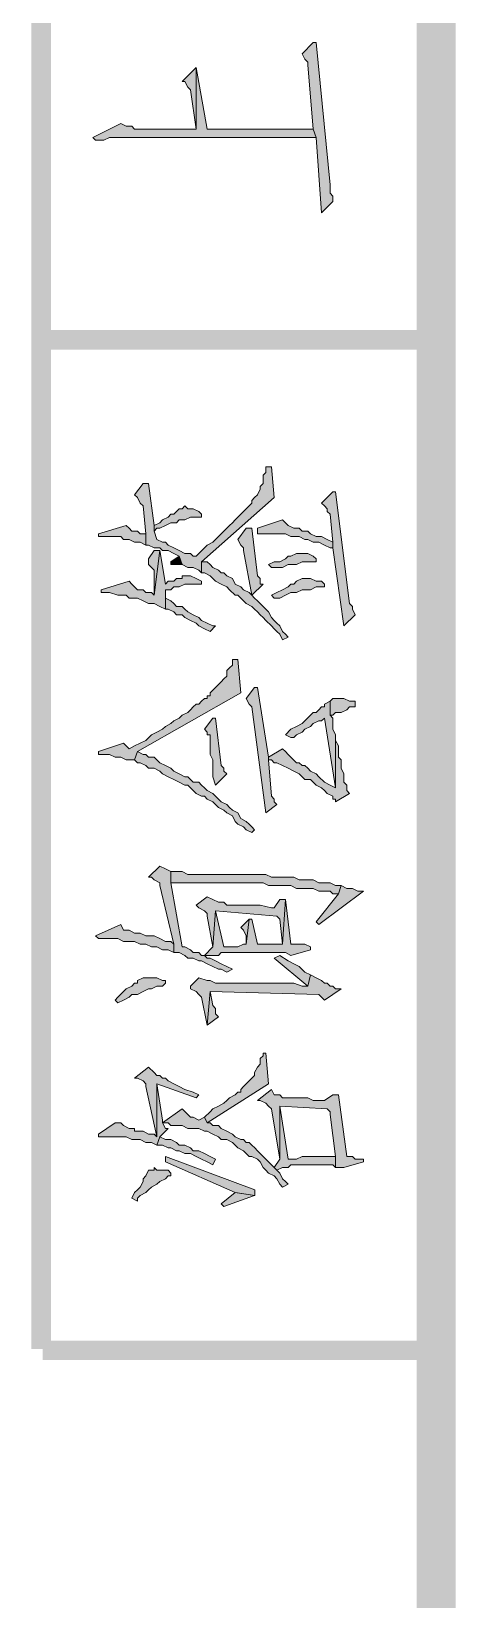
# Model space of a CAD drawing. Header units: millimetres. Extents: x 24 to 410, y 10 to 282.
# Drawn here: x 23.96 to 30.4, y 52.04 to 75.82 of the extents above; entities that cross this region are included whole.
import ezdxf

# ---------------------------------------------------------------- set-up
doc = ezdxf.new("R2010")
doc.units = ezdxf.units.MM

msp = doc.modelspace()

# ---------------------------------------------------------------- hatches: boundary and pattern name
h = msp.add_hatch(color=7)
h.dxf.hatch_style = 2
h.paths.add_polyline_path([(30.395333, 281.643667), (29.802667, 282.236333), (30.395333, 10.244667)])
h = msp.add_hatch(color=7)
h.dxf.hatch_style = 2
h.paths.add_polyline_path([(29.802667, 282.236333), (30.395333, 10.244667), (29.802667, 9.652)])
h = msp.add_hatch(color=7)
h.dxf.hatch_style = 2
h.paths.add_polyline_path([(24.257, 281.94), (23.960667, 281.94), (24.257, 55.837667)])
h = msp.add_hatch(color=7)
h.dxf.hatch_style = 2
h.paths.add_polyline_path([(23.960667, 281.94), (24.257, 55.837667), (23.960667, 55.837667)])
h = msp.add_hatch(color=7)
h.dxf.hatch_style = 2
h.paths.add_polyline_path([(28.067035, 75.480333), (28.109369, 75.395667), (28.151702, 75.353333), (28.151702, 75.311), (28.236369, 74.337333), (28.278702, 74.210333), (28.363369, 73.067333), (28.532702, 73.236667), (28.532702, 73.321333), (28.490369, 73.363667), (28.490369, 73.490667), (28.278702, 75.649667), (28.236369, 75.649667)])
h = msp.add_hatch(color=7)
h.dxf.hatch_style = 2
h.paths.add_polyline_path([(24.892035, 74.210333), (24.934369, 74.168), (25.061369, 74.168), (25.146035, 74.210333), (28.278702, 74.210333), (28.236369, 74.337333), (26.627702, 74.337333), (26.458369, 75.268667), (26.458369, 74.337333), (26.373702, 74.337333), (25.527035, 74.337333), (25.484702, 74.379667), (25.400035, 74.379667), (25.315369, 74.422)])
h = msp.add_hatch(color=7)
h.dxf.hatch_style = 2
h.paths.add_polyline_path([(26.246667, 75.057), (26.289, 75.057), (26.331333, 74.972333), (26.373667, 74.93), (26.458333, 74.337333), (26.458333, 75.268667), (26.416, 75.226333)])
h = msp.add_hatch(color=7)
h.dxf.hatch_style = 2
h.paths.add_polyline_path([(24.13, 71.289333), (24.13, 70.993), (30.099, 71.289333)])
h = msp.add_hatch(color=7)
h.dxf.hatch_style = 2
h.paths.add_polyline_path([(24.13, 70.993), (30.099, 71.289333), (30.099, 70.993)])
h = msp.add_hatch(color=7)
h.dxf.hatch_style = 2
h.paths.add_polyline_path([(25.527, 68.791667), (25.569333, 68.749333), (25.611667, 68.664667), (25.654, 68.622333), (25.696333, 68.199), (25.696333, 68.029667), (25.738667, 68.029667), (25.823333, 67.987333), (25.908, 67.987333), (25.950333, 67.945), (26.035, 67.945), (26.119667, 67.902667), (26.204333, 67.860333), (26.246667, 67.733333), (26.331333, 67.691), (26.416, 67.691), (26.500667, 67.648667), (26.543, 67.606333), (26.543, 67.775667), (27.643667, 68.749333), (27.601333, 69.215), (27.516667, 69.215), (27.516667, 69.130333), (27.474333, 69.088), (27.474333, 68.961), (27.432, 68.918667), (27.432, 68.876333), (27.389667, 68.791667), (27.347333, 68.749333), (27.305, 68.707), (27.305, 68.664667), (27.262667, 68.622333), (27.220333, 68.58), (27.178, 68.537667), (27.135667, 68.495333), (27.093333, 68.453), (27.051, 68.410667), (27.008667, 68.368333), (26.966333, 68.326), (26.924, 68.283667), (26.881667, 68.241333), (26.839333, 68.199), (26.754667, 68.114333), (26.712333, 68.072), (26.627667, 68.029667), (26.585333, 67.987333), (26.500667, 67.902667), (26.458333, 67.860333), (26.416, 67.860333), (26.373667, 67.902667), (26.289, 67.902667), (26.204333, 67.945), (26.119667, 67.987333), (26.035, 68.029667), (25.992667, 68.072), (25.950333, 68.072), (25.865667, 68.114333), (25.823333, 68.241333), (25.823333, 68.326), (25.738667, 68.961), (25.654, 68.961)])
h = msp.add_hatch(color=7)
h.dxf.hatch_style = 2
h.paths.add_polyline_path([(28.363333, 68.664667), (28.405667, 68.622333), (28.448, 68.58), (28.448, 68.537667), (28.490333, 68.495333), (28.532667, 68.072), (28.532667, 67.987333), (28.702, 66.802), (28.871333, 66.971333), (28.829, 67.056), (28.829, 67.098333), (28.786667, 67.140667), (28.575, 68.834), (28.532667, 68.834)])
h = msp.add_hatch(color=7)
h.dxf.hatch_style = 2
h.paths.add_polyline_path([(25.823333, 68.326), (25.823333, 68.241333), (25.865667, 68.283667), (25.908, 68.283667), (25.992667, 68.326), (26.077333, 68.368333), (26.162, 68.368333), (26.204333, 68.410667), (26.289, 68.410667), (26.373667, 68.453), (26.543, 68.453), (26.543, 68.495333), (26.500667, 68.537667), (26.416, 68.58), (26.331333, 68.58), (26.289, 68.622333), (26.246667, 68.58), (26.204333, 68.58), (26.119667, 68.495333), (26.077333, 68.495333), (26.035, 68.453), (25.950333, 68.410667), (25.908, 68.368333)])
h = msp.add_hatch(color=7)
h.dxf.hatch_style = 2
h.paths.add_polyline_path([(24.976667, 68.199), (24.976667, 68.156667), (25.019, 68.156667), (25.315333, 68.156667), (25.357667, 68.114333), (25.442333, 68.114333), (25.527, 68.072), (25.611667, 68.072), (25.696333, 68.029667), (25.696333, 68.199), (25.611667, 68.199), (25.569333, 68.241333), (25.484667, 68.241333), (25.442333, 68.283667), (25.4, 68.326)])
h = msp.add_hatch(color=7)
h.dxf.hatch_style = 2
h.paths.add_polyline_path([(27.093333, 68.114333), (27.135667, 68.029667), (27.178, 67.987333), (27.178, 67.945), (27.305, 67.267667), (27.474333, 67.437), (27.432, 67.437), (27.432, 67.521667), (27.389667, 67.564), (27.305, 68.283667), (27.220333, 68.283667)])
h = msp.add_hatch(color=7)
h.dxf.hatch_style = 2
h.paths.add_polyline_path([(27.389667, 68.199), (27.813, 68.199), (27.897667, 68.156667), (28.024667, 68.156667), (28.109333, 68.114333), (28.151667, 68.114333), (28.236333, 68.072), (28.321, 68.072), (28.405667, 68.029667), (28.490333, 67.987333), (28.532667, 67.987333), (28.532667, 68.072), (28.448, 68.114333), (28.363333, 68.156667), (28.278667, 68.156667), (28.194, 68.199), (28.151667, 68.241333), (28.067, 68.241333), (28.024667, 68.283667), (27.94, 68.283667), (27.855333, 68.326), (27.813, 68.368333), (27.770667, 68.410667), (27.389667, 68.283667)])
h = msp.add_hatch(color=7)
h.dxf.hatch_style = 2
h.paths.add_polyline_path([(25.019, 67.352333), (25.019, 67.31), (25.061333, 67.31), (25.146, 67.31), (25.273, 67.267667), (25.4, 67.267667), (25.442333, 67.225333), (25.569333, 67.225333), (25.654, 67.183), (25.738667, 67.140667), (25.823333, 67.140667), (25.908, 67.098333), (25.992667, 67.056), (25.992667, 67.352333), (26.077333, 67.352333), (26.119667, 67.394667), (26.204333, 67.394667), (26.289, 67.437), (26.543, 67.437), (26.543, 67.479333), (26.458333, 67.521667), (26.373667, 67.564), (26.246667, 67.564), (26.246667, 67.521667), (26.162, 67.521667), (26.119667, 67.479333), (26.035, 67.479333), (25.992667, 67.437), (25.908, 67.945), (25.823333, 67.267667), (25.781, 67.31), (25.696333, 67.31), (25.654, 67.352333), (25.569333, 67.352333), (25.527, 67.394667), (25.484667, 67.437), (25.442333, 67.479333)])
h = msp.add_hatch(color=7)
h.dxf.hatch_style = 2
h.paths.add_polyline_path([(25.738667, 67.818), (25.738667, 67.733333), (25.781, 67.691), (25.823333, 67.648667), (25.823333, 67.267667), (25.908, 67.945), (25.823333, 67.945)])
h = msp.add_hatch(color=7)
h.dxf.hatch_style = 2
h.paths.add_polyline_path([(26.077333, 67.775667), (26.077333, 67.733333), (26.119667, 67.733333), (26.246667, 67.733333), (26.204333, 67.860333)])
h = msp.add_hatch(color=7)
h.dxf.hatch_style = 2
h.paths.add_polyline_path([(27.559, 67.733333), (27.601333, 67.691), (27.770667, 67.691), (27.855333, 67.733333), (27.982333, 67.733333), (28.067, 67.775667), (28.278667, 67.775667), (28.278667, 67.818), (28.236333, 67.860333), (28.151667, 67.902667), (27.982333, 67.902667), (27.897667, 67.860333), (27.855333, 67.860333), (27.813, 67.818), (27.728333, 67.775667), (27.643667, 67.775667)])
h = msp.add_hatch(color=7)
h.dxf.hatch_style = 2
h.paths.add_polyline_path([(26.543, 67.606333), (26.585333, 67.606333), (26.67, 67.564), (26.712333, 67.521667), (26.754667, 67.479333), (26.839333, 67.437), (26.924, 67.394667), (26.966333, 67.352333), (27.051, 67.267667), (27.093333, 67.267667), (27.135667, 67.225333), (27.178, 67.183), (27.220333, 67.140667), (27.305, 67.098333), (27.347333, 67.056), (27.389667, 67.013667), (27.432, 66.971333), (27.474333, 66.929), (27.516667, 66.886667), (27.601333, 66.802), (27.643667, 66.759667), (27.686, 66.717333), (27.728333, 66.675), (27.770667, 66.590333), (27.855333, 66.632667), (27.813, 66.675), (27.770667, 66.717333), (27.728333, 66.802), (27.686, 66.844333), (27.643667, 66.886667), (27.601333, 66.929), (27.559, 67.013667), (27.516667, 67.056), (27.474333, 67.098333), (27.432, 67.140667), (27.389667, 67.183), (27.347333, 67.225333), (27.305, 67.267667), (27.262667, 67.31), (27.178, 67.352333), (27.135667, 67.394667), (27.051, 67.437), (27.008667, 67.521667), (26.924, 67.564), (26.881667, 67.606333), (26.839333, 67.606333), (26.797, 67.648667), (26.712333, 67.691), (26.67, 67.733333), (26.627667, 67.775667), (26.543, 67.775667)])
h = msp.add_hatch(color=7)
h.dxf.hatch_style = 2
h.paths.add_polyline_path([(25.992702, 67.056), (26.035035, 67.056), (26.119702, 67.013667), (26.162035, 66.971333), (26.246702, 66.971333), (26.289035, 66.929), (26.373702, 66.886667), (26.458369, 66.844333), (26.500702, 66.802), (26.585369, 66.759667), (26.670035, 66.717333), (26.754702, 66.802), (26.712369, 66.802), (26.627702, 66.844333), (26.543035, 66.886667), (26.500702, 66.929), (26.416035, 66.971333), (26.331369, 67.013667), (26.289035, 67.056), (26.246702, 67.098333), (26.162035, 67.098333), (26.119702, 67.140667), (26.077369, 67.183), (25.992702, 67.225333), (25.992702, 67.352333)])
h = msp.add_hatch(color=7)
h.dxf.hatch_style = 2
h.paths.add_polyline_path([(27.601333, 67.267667), (27.643667, 67.225333), (27.728333, 67.225333), (27.813, 67.267667), (27.897667, 67.31), (27.982333, 67.31), (28.067, 67.352333), (28.194, 67.352333), (28.278667, 67.394667), (28.405667, 67.394667), (28.405667, 67.437), (28.363333, 67.479333), (28.278667, 67.479333), (28.194, 67.521667), (28.067, 67.521667), (27.982333, 67.479333), (27.94, 67.437), (27.897667, 67.437), (27.855333, 67.394667), (27.770667, 67.352333), (27.686, 67.31)])
h = msp.add_hatch(color=7)
h.dxf.hatch_style = 2
h.paths.add_polyline_path([(24.976667, 64.897), (24.976667, 64.854667), (25.019, 64.854667), (25.146, 64.854667), (25.230667, 64.812333), (25.315333, 64.812333), (25.4, 64.77), (25.527, 64.77), (25.569333, 64.897), (27.135667, 65.786), (27.093333, 66.294), (27.008667, 66.294), (27.008667, 66.209333), (26.966333, 66.167), (26.924, 66.124667), (26.924, 66.04), (26.881667, 65.997667), (26.839333, 65.955333), (26.797, 65.913), (26.754667, 65.870667), (26.712333, 65.828333), (26.67, 65.786), (26.67, 65.743667), (26.627667, 65.743667), (26.627667, 65.701333), (26.585333, 65.701333), (26.543, 65.659), (26.500667, 65.616667), (26.458333, 65.616667), (26.416, 65.574333), (26.373667, 65.532), (26.331333, 65.489667), (26.246667, 65.447333), (26.204333, 65.405), (26.119667, 65.362667), (26.077333, 65.320333), (25.992667, 65.278), (25.950333, 65.235667), (25.865667, 65.193333), (25.781, 65.151), (25.696333, 65.066333), (25.611667, 65.024), (25.527, 64.981667), (25.442333, 64.939333), (25.4, 64.981667), (25.357667, 65.024)])
h = msp.add_hatch(color=7)
h.dxf.hatch_style = 2
h.paths.add_polyline_path([(27.220333, 65.701333), (27.262667, 65.616667), (27.305, 65.574333), (27.516667, 63.965667), (27.686, 64.092667), (27.643667, 64.135), (27.643667, 64.177333), (27.601333, 64.219667), (27.559, 64.77), (27.559, 64.812333), (27.389667, 65.870667), (27.347333, 65.870667)])
h = msp.add_hatch(color=7)
h.dxf.hatch_style = 2
h.paths.add_polyline_path([(27.813, 65.151), (27.897667, 65.108667), (27.94, 65.108667), (27.982333, 65.151), (28.067, 65.193333), (28.109333, 65.235667), (28.194, 65.278), (28.236333, 65.320333), (28.321, 65.362667), (28.363333, 65.362667), (28.405667, 65.405), (28.575, 64.346667), (28.575, 65.151), (28.532667, 65.235667), (28.532667, 65.405), (28.490333, 65.447333), (28.490333, 65.659), (28.405667, 65.616667), (28.405667, 65.574333), (28.363333, 65.574333), (28.321, 65.532), (28.278667, 65.489667), (28.236333, 65.489667), (28.194, 65.447333), (28.109333, 65.362667), (28.067, 65.320333), (27.982333, 65.278), (27.897667, 65.235667)])
h = msp.add_hatch(color=7)
h.dxf.hatch_style = 2
h.paths.add_polyline_path([(28.490333, 65.659), (28.490333, 65.447333), (28.532667, 65.447333), (28.575, 65.489667), (28.659667, 65.489667), (28.744333, 65.532), (28.786667, 65.574333), (28.871333, 65.574333), (28.871333, 65.659), (28.786667, 65.659), (28.702, 65.701333), (28.532667, 65.701333)])
h = msp.add_hatch(color=7)
h.dxf.hatch_style = 2
h.paths.add_polyline_path([(26.585333, 65.235667), (26.627667, 65.193333), (26.627667, 65.151), (26.67, 65.151), (26.67, 64.854667), (26.712333, 64.77), (26.712333, 64.516), (26.754667, 64.389), (26.924, 64.558333), (26.881667, 64.600667), (26.881667, 64.643), (26.839333, 64.685333), (26.754667, 65.405), (26.712333, 65.405)])
h = msp.add_hatch(color=7)
h.dxf.hatch_style = 2
h.paths.add_polyline_path([(27.559, 64.812333), (27.559, 64.77), (27.601333, 64.77), (27.643667, 64.727667), (27.686, 64.727667), (27.770667, 64.685333), (27.855333, 64.643), (27.94, 64.600667), (28.024667, 64.558333), (28.109333, 64.473667), (28.194, 64.473667), (28.278667, 64.389), (28.363333, 64.346667), (28.405667, 64.304333), (28.448, 64.262), (28.532667, 64.219667), (28.532667, 64.177333), (28.575, 64.177333), (28.575, 64.135), (28.786667, 64.262), (28.744333, 64.304333), (28.744333, 64.346667), (28.744333, 64.389), (28.702, 64.431333), (28.702, 64.558333), (28.659667, 64.643), (28.659667, 64.77), (28.617333, 64.812333), (28.617333, 64.981667), (28.575, 65.066333), (28.575, 65.151), (28.575, 64.346667), (28.490333, 64.389), (28.405667, 64.431333), (28.321, 64.516), (28.278667, 64.558333), (28.194, 64.600667), (28.151667, 64.643), (28.109333, 64.685333), (28.067, 64.685333), (28.024667, 64.727667), (27.982333, 64.727667), (27.897667, 64.812333), (27.855333, 64.854667), (27.813, 64.897), (27.770667, 64.939333)])
h = msp.add_hatch(color=7)
h.dxf.hatch_style = 2
h.paths.add_polyline_path([(25.527, 64.77), (25.569333, 64.727667), (25.611667, 64.727667), (25.696333, 64.685333), (25.738667, 64.643), (25.823333, 64.643), (25.908, 64.600667), (25.950333, 64.558333), (26.035, 64.516), (26.119667, 64.473667), (26.204333, 64.431333), (26.289, 64.389), (26.331333, 64.389), (26.373667, 64.346667), (26.416, 64.304333), (26.458333, 64.262), (26.543, 64.219667), (26.585333, 64.219667), (26.627667, 64.177333), (26.712333, 64.135), (26.754667, 64.092667), (26.797, 64.050333), (26.881667, 64.008), (26.924, 63.965667), (27.008667, 63.923333), (27.051, 63.838667), (27.093333, 63.796333), (27.178, 63.754), (27.220333, 63.711667), (27.305, 63.669333), (27.347333, 63.711667), (27.305, 63.754), (27.262667, 63.796333), (27.220333, 63.838667), (27.135667, 63.881), (27.093333, 63.965667), (27.008667, 64.008), (26.966333, 64.050333), (26.924, 64.092667), (26.839333, 64.135), (26.797, 64.177333), (26.754667, 64.219667), (26.712333, 64.262), (26.627667, 64.304333), (26.585333, 64.346667), (26.543, 64.389), (26.500667, 64.431333), (26.416, 64.431333), (26.373667, 64.473667), (26.331333, 64.516), (26.289, 64.516), (26.204333, 64.558333), (26.119667, 64.600667), (26.077333, 64.643), (25.992667, 64.685333), (25.908, 64.727667), (25.865667, 64.77), (25.823333, 64.812333), (25.738667, 64.812333), (25.696333, 64.854667), (25.654, 64.854667), (25.569333, 64.897)])
h = msp.add_hatch(color=7)
h.dxf.hatch_style = 2
h.paths.add_polyline_path([(25.738667, 62.992), (25.781, 62.992), (25.823333, 62.949667), (25.908, 62.907333), (25.908, 62.865), (26.119667, 61.976), (26.119667, 61.849), (26.204333, 61.849), (26.289, 61.806667), (26.331333, 61.764333), (26.416, 61.764333), (26.500667, 61.722), (26.543, 61.722), (26.627667, 61.679667), (26.712333, 61.637333), (26.797, 61.595), (26.839333, 61.595), (26.924, 61.552667), (27.008667, 61.595), (26.924, 61.637333), (26.839333, 61.679667), (26.754667, 61.722), (26.67, 61.764333), (26.627667, 61.764333), (26.585333, 61.806667), (26.543, 61.806667), (26.500667, 61.849), (26.416, 61.849), (26.373667, 61.891333), (26.289, 61.933667), (26.246667, 61.933667), (26.077333, 62.907333), (26.077333, 63.076667), (25.992667, 63.119), (25.908, 63.161333)])
h = msp.add_hatch(color=7)
h.dxf.hatch_style = 2
h.paths.add_polyline_path([(26.077333, 63.076667), (26.077333, 62.907333), (26.162, 62.907333), (27.474333, 62.907333), (27.559, 62.865), (27.897667, 62.865), (27.982333, 62.822667), (28.109333, 62.822667), (28.236333, 62.822667), (28.321, 62.780333), (28.490333, 62.780333), (28.532667, 62.738), (28.617333, 62.738), (28.659667, 62.865), (28.575, 62.865), (28.490333, 62.907333), (28.321, 62.907333), (28.236333, 62.949667), (28.024667, 62.949667), (27.94, 62.992), (27.601333, 62.992), (27.516667, 63.034333), (26.331333, 63.034333), (26.246667, 63.076667)])
h = msp.add_hatch(color=7)
h.dxf.hatch_style = 2
h.paths.add_polyline_path([(28.278667, 62.314667), (28.321, 62.272333), (28.998333, 62.780333), (28.913667, 62.780333), (28.829, 62.822667), (28.744333, 62.822667), (28.659667, 62.865), (28.617333, 62.738)])
h = msp.add_hatch(color=7)
h.dxf.hatch_style = 2
h.paths.add_polyline_path([(26.458333, 62.568667), (26.500667, 62.526333), (26.585333, 62.484), (26.627667, 62.441667), (26.627667, 62.399333), (26.712333, 61.933667), (26.754667, 62.484), (27.686, 62.399333), (27.728333, 62.357), (27.770667, 61.976), (27.813, 62.653333), (27.728333, 62.653333), (27.643667, 62.526333), (27.601333, 62.526333), (27.432, 62.568667), (26.924, 62.568667), (26.881667, 62.611), (26.797, 62.611), (26.712333, 62.653333), (26.627667, 62.695667)])
h = msp.add_hatch(color=7)
h.dxf.hatch_style = 2
h.paths.add_polyline_path([(26.585333, 61.806667), (26.797, 61.806667), (26.839333, 61.849), (27.813, 61.849), (27.897667, 61.806667), (28.194, 61.891333), (28.194, 61.933667), (28.109333, 61.976), (28.024667, 61.976), (27.94, 61.976), (27.897667, 61.976), (27.813, 62.653333), (27.770667, 61.976), (27.389667, 61.976), (27.305, 62.357), (27.262667, 62.357), (27.220333, 61.976), (27.178, 61.976), (27.093333, 61.933667), (26.881667, 61.933667), (26.754667, 62.484), (26.712333, 61.933667)])
h = msp.add_hatch(color=7)
h.dxf.hatch_style = 2
h.paths.add_polyline_path([(27.135667, 62.23), (27.178, 62.187667), (27.220333, 62.103), (27.220333, 61.976), (27.262667, 62.357)])
h = msp.add_hatch(color=7)
h.dxf.hatch_style = 2
h.paths.add_polyline_path([(24.934369, 62.103), (24.976702, 62.060667), (25.273035, 62.060667), (25.357702, 62.018333), (25.527035, 62.018333), (25.611702, 61.976), (25.696369, 61.976), (25.781035, 61.933667), (25.865702, 61.933667), (25.950369, 61.891333), (26.035035, 61.891333), (26.119702, 61.849), (26.119702, 61.976), (26.077369, 62.018333), (25.992702, 62.018333), (25.908035, 62.060667), (25.823369, 62.103), (25.696369, 62.103), (25.611702, 62.145333), (25.527035, 62.145333), (25.442369, 62.187667), (25.357702, 62.187667), (25.315369, 62.272333)])
h = msp.add_hatch(color=7)
h.dxf.hatch_style = 2
h.paths.add_polyline_path([(27.643667, 61.764333), (28.151667, 61.341), (28.194, 61.510333), (28.109333, 61.552667), (28.024667, 61.637333), (27.94, 61.679667), (27.855333, 61.722), (27.728333, 61.806667)])
h = msp.add_hatch(color=7)
h.dxf.hatch_style = 2
h.paths.add_polyline_path([(25.230667, 61.129333), (25.273, 61.087), (25.357667, 61.129333), (25.442333, 61.171667), (25.484667, 61.214), (25.569333, 61.214), (25.654, 61.256333), (25.738667, 61.298667), (25.781, 61.298667), (25.865667, 61.341), (25.950333, 61.341), (25.992667, 61.383333), (25.992667, 61.425667), (25.950333, 61.425667), (25.865667, 61.468), (25.654, 61.468), (25.569333, 61.425667), (25.569333, 61.383333), (25.527, 61.383333), (25.484667, 61.341), (25.4, 61.298667), (25.357667, 61.256333), (25.273, 61.171667)])
h = msp.add_hatch(color=7)
h.dxf.hatch_style = 2
h.paths.add_polyline_path([(26.373667, 61.341), (26.373667, 61.298667), (26.458333, 61.256333), (26.500667, 61.214), (26.543, 61.171667), (26.627667, 60.748333), (26.67, 61.256333), (28.321, 61.214), (28.405667, 61.129333), (28.659667, 61.298667), (28.575, 61.298667), (28.532667, 61.341), (28.490333, 61.341), (28.448, 61.383333), (28.405667, 61.383333), (28.363333, 61.425667), (28.278667, 61.468), (28.194, 61.510333), (28.151667, 61.341), (28.067, 61.341), (27.94, 61.383333), (27.559, 61.383333), (27.474333, 61.383333), (26.754667, 61.383333), (26.67, 61.425667), (26.627667, 61.425667), (26.500667, 61.468)])
h = msp.add_hatch(color=7)
h.dxf.hatch_style = 2
h.paths.add_polyline_path([(26.627667, 60.748333), (26.797, 60.875333), (26.754667, 60.917667), (26.754667, 61.002333), (26.712333, 61.044667), (26.67, 61.256333)])
h = msp.add_hatch(color=7)
h.dxf.hatch_style = 2
h.paths.add_polyline_path([(26.585333, 59.351333), (26.627667, 59.266667), (27.559, 59.859333), (27.516667, 60.325), (27.474333, 60.325), (27.474333, 60.282667), (27.432, 60.240333), (27.432, 60.155667), (27.389667, 60.113333), (27.347333, 60.028667), (27.347333, 59.986333), (27.305, 59.944), (27.262667, 59.901667), (27.220333, 59.859333), (27.178, 59.817), (27.135667, 59.774667), (27.135667, 59.732333), (27.093333, 59.732333), (27.051, 59.69), (26.966333, 59.647667), (26.924, 59.605333), (26.881667, 59.563), (26.797, 59.520667), (26.712333, 59.478333), (26.67, 59.436)])
h = msp.add_hatch(color=7)
h.dxf.hatch_style = 2
h.paths.add_polyline_path([(25.527, 59.944), (25.569333, 59.944), (25.654, 59.901667), (25.696333, 59.859333), (25.696333, 59.817), (25.865667, 59.055), (25.865667, 59.859333), (26.458333, 59.647667), (26.500667, 59.69), (26.416, 59.732333), (26.289, 59.774667), (26.204333, 59.817), (26.119667, 59.859333), (26.035, 59.901667), (25.992667, 59.944), (25.950333, 59.944), (25.908, 59.986333), (25.865667, 59.986333), (25.823333, 60.028667), (25.738667, 60.113333)])
h = msp.add_hatch(color=7)
h.dxf.hatch_style = 2
h.paths.add_polyline_path([(24.976667, 59.097333), (24.976667, 59.055), (25.019, 59.055), (25.4, 59.055), (25.484667, 59.012667), (25.611667, 59.012667), (25.696333, 58.970333), (25.781, 58.970333), (25.865667, 58.928), (25.908, 59.055), (26.035, 59.182), (25.992667, 59.182), (25.950333, 59.266667), (25.950333, 59.309), (25.865667, 59.859333), (25.865667, 59.055), (25.823333, 59.097333), (25.738667, 59.097333), (25.654, 59.139667), (25.569333, 59.139667), (25.527, 59.139667), (25.527, 59.182), (25.442333, 59.182), (25.357667, 59.224333), (25.315333, 59.266667), (25.230667, 59.266667)])
h = msp.add_hatch(color=7)
h.dxf.hatch_style = 2
h.paths.add_polyline_path([(27.389667, 59.605333), (27.432, 59.605333), (27.516667, 59.563), (27.559, 59.520667), (27.601333, 59.478333), (27.728333, 58.716333), (27.728333, 59.520667), (28.448, 59.478333), (28.490333, 59.436), (28.490333, 59.393667), (28.575, 58.758667), (28.575, 58.589333), (28.702, 58.589333), (28.998333, 58.674), (28.998333, 58.716333), (28.956, 58.716333), (28.871333, 58.716333), (28.829, 58.758667), (28.744333, 58.758667), (28.617333, 59.69), (28.532667, 59.69), (28.405667, 59.605333), (28.236333, 59.605333), (28.151667, 59.647667), (27.770667, 59.647667), (27.728333, 59.69), (27.643667, 59.69), (27.601333, 59.774667)])
h = msp.add_hatch(color=7)
h.dxf.hatch_style = 2
h.paths.add_polyline_path([(25.950369, 59.266667), (26.035035, 59.266667), (26.077369, 59.224333), (26.246702, 59.224333), (26.331369, 59.182), (26.500702, 59.182), (26.585369, 59.139667), (26.627702, 59.139667), (26.712369, 59.097333), (26.797035, 59.055), (26.839369, 59.012667), (26.924035, 59.012667), (27.008702, 58.970333), (27.051035, 58.928), (27.093369, 58.885667), (27.178035, 58.843333), (27.220369, 58.801), (27.262702, 58.758667), (27.305035, 58.758667), (27.389702, 58.716333), (27.432035, 58.674), (27.474369, 58.589333), (27.516702, 58.547), (27.559035, 58.504667), (27.643702, 58.462333), (27.686035, 58.42), (27.728369, 58.335333), (27.770702, 58.293), (27.855369, 58.335333), (27.813035, 58.377667), (27.770702, 58.42), (27.728369, 58.504667), (27.686035, 58.547), (27.643702, 58.589333), (27.559035, 58.674), (27.516702, 58.716333), (27.474369, 58.758667), (27.432035, 58.801), (27.389702, 58.843333), (27.347369, 58.885667), (27.305035, 58.928), (27.262702, 58.970333), (27.220369, 58.970333), (27.178035, 59.012667), (27.135702, 59.012667), (27.051035, 59.055), (27.008702, 59.097333), (26.924035, 59.139667), (26.839369, 59.182), (26.797035, 59.224333), (26.712369, 59.224333), (26.670035, 59.266667), (26.627702, 59.266667), (26.585369, 59.351333), (26.500702, 59.309), (26.416035, 59.351333), (26.373702, 59.351333), (26.331369, 59.393667), (26.246702, 59.478333)])
h = msp.add_hatch(color=7)
h.dxf.hatch_style = 2
h.paths.add_polyline_path([(27.643667, 58.589333), (27.686, 58.547), (27.770667, 58.589333), (27.855333, 58.589333), (27.897667, 58.631667), (28.532667, 58.631667), (28.575, 58.589333), (28.575, 58.758667), (28.532667, 58.758667), (28.067, 58.758667), (27.982333, 58.716333), (27.855333, 58.716333), (27.728333, 59.520667), (27.728333, 58.716333)])
h = msp.add_hatch(color=7)
h.dxf.hatch_style = 2
h.paths.add_polyline_path([(25.865631, 58.928), (25.950298, 58.928), (26.034965, 58.885667), (26.077298, 58.885667), (26.161965, 58.843333), (26.204298, 58.843333), (26.288965, 58.801), (26.373631, 58.801), (26.458298, 58.758667), (26.542965, 58.716333), (26.627631, 58.674), (26.712298, 58.631667), (26.754631, 58.716333), (26.669965, 58.758667), (26.585298, 58.801), (26.500631, 58.843333), (26.415965, 58.843333), (26.373631, 58.885667), (26.288965, 58.928), (26.204298, 58.928), (26.161965, 58.970333), (26.077298, 59.012667), (25.992631, 59.012667), (25.907965, 59.055)])
h = msp.add_hatch(color=7)
h.dxf.hatch_style = 2
h.paths.add_polyline_path([(25.992702, 58.674), (27.051035, 58.208333), (27.347369, 58.166), (27.347369, 58.250667), (25.992702, 58.758667)])
h = msp.add_hatch(color=7)
h.dxf.hatch_style = 2
h.paths.add_polyline_path([(25.484667, 58.123667), (25.569333, 58.081333), (25.569333, 58.123667), (25.611667, 58.166), (25.696333, 58.208333), (25.738667, 58.250667), (25.781, 58.293), (25.865667, 58.335333), (25.908, 58.377667), (25.992667, 58.42), (26.035, 58.462333), (26.077333, 58.462333), (26.077333, 58.504667), (26.035, 58.547), (25.865667, 58.547), (25.823333, 58.589333), (25.823333, 58.547), (25.738667, 58.547), (25.696333, 58.462333), (25.654, 58.42), (25.654, 58.377667), (25.611667, 58.293), (25.569333, 58.250667), (25.527, 58.208333)])
h = msp.add_hatch(color=7)
h.dxf.hatch_style = 2
h.paths.add_polyline_path([(26.839333, 58.039), (26.881667, 57.996667), (27.347333, 58.166), (27.051, 58.208333)])
h = msp.add_hatch(color=7)
h.dxf.hatch_style = 2
h.paths.add_polyline_path([(24.13, 55.964667), (24.13, 55.668333), (30.099, 55.964667)])
h = msp.add_hatch(color=7)
h.dxf.hatch_style = 2
h.paths.add_polyline_path([(24.13, 55.668333), (30.099, 55.964667), (30.099, 55.668333)])

# ---------------------------------------------------------------- linework, layer by layer
at = {"color": 7, "lineweight": 0}
for points in [[(28.067035, 75.480333), (28.109369, 75.395667), (28.151702, 75.353333), (28.151702, 75.311), (28.236369, 74.337333), (28.278702, 74.210333), (28.363369, 73.067333), (28.532702, 73.236667), (28.532702, 73.321333), (28.490369, 73.363667), (28.490369, 73.490667), (28.278702, 75.649667), (28.236369, 75.649667)], [(24.892035, 74.210333), (24.934369, 74.168), (25.061369, 74.168), (25.146035, 74.210333), (28.278702, 74.210333), (28.236369, 74.337333), (26.627702, 74.337333), (26.458369, 75.268667), (26.458369, 74.337333), (26.373702, 74.337333), (25.527035, 74.337333), (25.484702, 74.379667), (25.400035, 74.379667), (25.315369, 74.422)], [(26.246667, 75.057), (26.289, 75.057), (26.331333, 74.972333), (26.373667, 74.93), (26.458333, 74.337333), (26.458333, 75.268667), (26.416, 75.226333)], [(25.527, 68.791667), (25.569333, 68.749333), (25.611667, 68.664667), (25.654, 68.622333), (25.696333, 68.199), (25.696333, 68.029667), (25.738667, 68.029667), (25.823333, 67.987333), (25.908, 67.987333), (25.950333, 67.945), (26.035, 67.945), (26.119667, 67.902667), (26.204333, 67.860333), (26.246667, 67.733333), (26.331333, 67.691), (26.416, 67.691), (26.500667, 67.648667), (26.543, 67.606333), (26.543, 67.775667), (27.643667, 68.749333), (27.601333, 69.215), (27.516667, 69.215), (27.516667, 69.130333), (27.474333, 69.088), (27.474333, 68.961), (27.432, 68.918667), (27.432, 68.876333), (27.389667, 68.791667), (27.347333, 68.749333), (27.305, 68.707), (27.305, 68.664667), (27.262667, 68.622333), (27.220333, 68.58), (27.178, 68.537667), (27.135667, 68.495333), (27.093333, 68.453), (27.051, 68.410667), (27.008667, 68.368333), (26.966333, 68.326), (26.924, 68.283667), (26.881667, 68.241333), (26.839333, 68.199), (26.754667, 68.114333), (26.712333, 68.072), (26.627667, 68.029667), (26.585333, 67.987333), (26.500667, 67.902667), (26.458333, 67.860333), (26.416, 67.860333), (26.373667, 67.902667), (26.289, 67.902667), (26.204333, 67.945), (26.119667, 67.987333), (26.035, 68.029667), (25.992667, 68.072), (25.950333, 68.072), (25.865667, 68.114333), (25.823333, 68.241333), (25.823333, 68.326), (25.738667, 68.961), (25.654, 68.961)], [(28.363333, 68.664667), (28.405667, 68.622333), (28.448, 68.58), (28.448, 68.537667), (28.490333, 68.495333), (28.532667, 68.072), (28.532667, 67.987333), (28.702, 66.802), (28.871333, 66.971333), (28.829, 67.056), (28.829, 67.098333), (28.786667, 67.140667), (28.575, 68.834), (28.532667, 68.834)], [(25.823333, 68.326), (25.823333, 68.241333), (25.865667, 68.283667), (25.908, 68.283667), (25.992667, 68.326), (26.077333, 68.368333), (26.162, 68.368333), (26.204333, 68.410667), (26.289, 68.410667), (26.373667, 68.453), (26.543, 68.453), (26.543, 68.495333), (26.500667, 68.537667), (26.416, 68.58), (26.331333, 68.58), (26.289, 68.622333), (26.246667, 68.58), (26.204333, 68.58), (26.119667, 68.495333), (26.077333, 68.495333), (26.035, 68.453), (25.950333, 68.410667), (25.908, 68.368333)], [(24.976667, 68.199), (24.976667, 68.156667), (25.019, 68.156667), (25.315333, 68.156667), (25.357667, 68.114333), (25.442333, 68.114333), (25.527, 68.072), (25.611667, 68.072), (25.696333, 68.029667), (25.696333, 68.199), (25.611667, 68.199), (25.569333, 68.241333), (25.484667, 68.241333), (25.442333, 68.283667), (25.4, 68.326)], [(27.093333, 68.114333), (27.135667, 68.029667), (27.178, 67.987333), (27.178, 67.945), (27.305, 67.267667), (27.474333, 67.437), (27.432, 67.437), (27.432, 67.521667), (27.389667, 67.564), (27.305, 68.283667), (27.220333, 68.283667)], [(27.389667, 68.199), (27.813, 68.199), (27.897667, 68.156667), (28.024667, 68.156667), (28.109333, 68.114333), (28.151667, 68.114333), (28.236333, 68.072), (28.321, 68.072), (28.405667, 68.029667), (28.490333, 67.987333), (28.532667, 67.987333), (28.532667, 68.072), (28.448, 68.114333), (28.363333, 68.156667), (28.278667, 68.156667), (28.194, 68.199), (28.151667, 68.241333), (28.067, 68.241333), (28.024667, 68.283667), (27.94, 68.283667), (27.855333, 68.326), (27.813, 68.368333), (27.770667, 68.410667), (27.389667, 68.283667)], [(25.019, 67.352333), (25.019, 67.31), (25.061333, 67.31), (25.146, 67.31), (25.273, 67.267667), (25.4, 67.267667), (25.442333, 67.225333), (25.569333, 67.225333), (25.654, 67.183), (25.738667, 67.140667), (25.823333, 67.140667), (25.908, 67.098333), (25.992667, 67.056), (25.992667, 67.352333), (26.077333, 67.352333), (26.119667, 67.394667), (26.204333, 67.394667), (26.289, 67.437), (26.543, 67.437), (26.543, 67.479333), (26.458333, 67.521667), (26.373667, 67.564), (26.246667, 67.564), (26.246667, 67.521667), (26.162, 67.521667), (26.119667, 67.479333), (26.035, 67.479333), (25.992667, 67.437), (25.908, 67.945), (25.823333, 67.267667), (25.781, 67.31), (25.696333, 67.31), (25.654, 67.352333), (25.569333, 67.352333), (25.527, 67.394667), (25.484667, 67.437), (25.442333, 67.479333)], [(25.738667, 67.818), (25.738667, 67.733333), (25.781, 67.691), (25.823333, 67.648667), (25.823333, 67.267667), (25.908, 67.945), (25.823333, 67.945)], [(26.077333, 67.775667), (26.077333, 67.733333), (26.119667, 67.733333), (26.246667, 67.733333), (26.204333, 67.860333)], [(27.559, 67.733333), (27.601333, 67.691), (27.770667, 67.691), (27.855333, 67.733333), (27.982333, 67.733333), (28.067, 67.775667), (28.278667, 67.775667), (28.278667, 67.818), (28.236333, 67.860333), (28.151667, 67.902667), (27.982333, 67.902667), (27.897667, 67.860333), (27.855333, 67.860333), (27.813, 67.818), (27.728333, 67.775667), (27.643667, 67.775667)], [(26.543, 67.606333), (26.585333, 67.606333), (26.67, 67.564), (26.712333, 67.521667), (26.754667, 67.479333), (26.839333, 67.437), (26.924, 67.394667), (26.966333, 67.352333), (27.051, 67.267667), (27.093333, 67.267667), (27.135667, 67.225333), (27.178, 67.183), (27.220333, 67.140667), (27.305, 67.098333), (27.347333, 67.056), (27.389667, 67.013667), (27.432, 66.971333), (27.474333, 66.929), (27.516667, 66.886667), (27.601333, 66.802), (27.643667, 66.759667), (27.686, 66.717333), (27.728333, 66.675), (27.770667, 66.590333), (27.855333, 66.632667), (27.813, 66.675), (27.770667, 66.717333), (27.728333, 66.802), (27.686, 66.844333), (27.643667, 66.886667), (27.601333, 66.929), (27.559, 67.013667), (27.516667, 67.056), (27.474333, 67.098333), (27.432, 67.140667), (27.389667, 67.183), (27.347333, 67.225333), (27.305, 67.267667), (27.262667, 67.31), (27.178, 67.352333), (27.135667, 67.394667), (27.051, 67.437), (27.008667, 67.521667), (26.924, 67.564), (26.881667, 67.606333), (26.839333, 67.606333), (26.797, 67.648667), (26.712333, 67.691), (26.67, 67.733333), (26.627667, 67.775667), (26.543, 67.775667)], [(25.992702, 67.056), (26.035035, 67.056), (26.119702, 67.013667), (26.162035, 66.971333), (26.246702, 66.971333), (26.289035, 66.929), (26.373702, 66.886667), (26.458369, 66.844333), (26.500702, 66.802), (26.585369, 66.759667), (26.670035, 66.717333), (26.754702, 66.802), (26.712369, 66.802), (26.627702, 66.844333), (26.543035, 66.886667), (26.500702, 66.929), (26.416035, 66.971333), (26.331369, 67.013667), (26.289035, 67.056), (26.246702, 67.098333), (26.162035, 67.098333), (26.119702, 67.140667), (26.077369, 67.183), (25.992702, 67.225333), (25.992702, 67.352333)], [(27.601333, 67.267667), (27.643667, 67.225333), (27.728333, 67.225333), (27.813, 67.267667), (27.897667, 67.31), (27.982333, 67.31), (28.067, 67.352333), (28.194, 67.352333), (28.278667, 67.394667), (28.405667, 67.394667), (28.405667, 67.437), (28.363333, 67.479333), (28.278667, 67.479333), (28.194, 67.521667), (28.067, 67.521667), (27.982333, 67.479333), (27.94, 67.437), (27.897667, 67.437), (27.855333, 67.394667), (27.770667, 67.352333), (27.686, 67.31)], [(24.976667, 64.897), (24.976667, 64.854667), (25.019, 64.854667), (25.146, 64.854667), (25.230667, 64.812333), (25.315333, 64.812333), (25.4, 64.77), (25.527, 64.77), (25.569333, 64.897), (27.135667, 65.786), (27.093333, 66.294), (27.008667, 66.294), (27.008667, 66.209333), (26.966333, 66.167), (26.924, 66.124667), (26.924, 66.04), (26.881667, 65.997667), (26.839333, 65.955333), (26.797, 65.913), (26.754667, 65.870667), (26.712333, 65.828333), (26.67, 65.786), (26.67, 65.743667), (26.627667, 65.743667), (26.627667, 65.701333), (26.585333, 65.701333), (26.543, 65.659), (26.500667, 65.616667), (26.458333, 65.616667), (26.416, 65.574333), (26.373667, 65.532), (26.331333, 65.489667), (26.246667, 65.447333), (26.204333, 65.405), (26.119667, 65.362667), (26.077333, 65.320333), (25.992667, 65.278), (25.950333, 65.235667), (25.865667, 65.193333), (25.781, 65.151), (25.696333, 65.066333), (25.611667, 65.024), (25.527, 64.981667), (25.442333, 64.939333), (25.4, 64.981667), (25.357667, 65.024)], [(27.220333, 65.701333), (27.262667, 65.616667), (27.305, 65.574333), (27.516667, 63.965667), (27.686, 64.092667), (27.643667, 64.135), (27.643667, 64.177333), (27.601333, 64.219667), (27.559, 64.77), (27.559, 64.812333), (27.389667, 65.870667), (27.347333, 65.870667)], [(27.813, 65.151), (27.897667, 65.108667), (27.94, 65.108667), (27.982333, 65.151), (28.067, 65.193333), (28.109333, 65.235667), (28.194, 65.278), (28.236333, 65.320333), (28.321, 65.362667), (28.363333, 65.362667), (28.405667, 65.405), (28.575, 64.346667), (28.575, 65.151), (28.532667, 65.235667), (28.532667, 65.405), (28.490333, 65.447333), (28.490333, 65.659), (28.405667, 65.616667), (28.405667, 65.574333), (28.363333, 65.574333), (28.321, 65.532), (28.278667, 65.489667), (28.236333, 65.489667), (28.194, 65.447333), (28.109333, 65.362667), (28.067, 65.320333), (27.982333, 65.278), (27.897667, 65.235667)], [(28.490333, 65.659), (28.490333, 65.447333), (28.532667, 65.447333), (28.575, 65.489667), (28.659667, 65.489667), (28.744333, 65.532), (28.786667, 65.574333), (28.871333, 65.574333), (28.871333, 65.659), (28.786667, 65.659), (28.702, 65.701333), (28.532667, 65.701333)], [(26.585333, 65.235667), (26.627667, 65.193333), (26.627667, 65.151), (26.67, 65.151), (26.67, 64.854667), (26.712333, 64.77), (26.712333, 64.516), (26.754667, 64.389), (26.924, 64.558333), (26.881667, 64.600667), (26.881667, 64.643), (26.839333, 64.685333), (26.754667, 65.405), (26.712333, 65.405)], [(27.559, 64.812333), (27.559, 64.77), (27.601333, 64.77), (27.643667, 64.727667), (27.686, 64.727667), (27.770667, 64.685333), (27.855333, 64.643), (27.94, 64.600667), (28.024667, 64.558333), (28.109333, 64.473667), (28.194, 64.473667), (28.278667, 64.389), (28.363333, 64.346667), (28.405667, 64.304333), (28.448, 64.262), (28.532667, 64.219667), (28.532667, 64.177333), (28.575, 64.177333), (28.575, 64.135), (28.786667, 64.262), (28.744333, 64.304333), (28.744333, 64.346667), (28.744333, 64.389), (28.702, 64.431333), (28.702, 64.558333), (28.659667, 64.643), (28.659667, 64.77), (28.617333, 64.812333), (28.617333, 64.981667), (28.575, 65.066333), (28.575, 65.151), (28.575, 64.346667), (28.490333, 64.389), (28.405667, 64.431333), (28.321, 64.516), (28.278667, 64.558333), (28.194, 64.600667), (28.151667, 64.643), (28.109333, 64.685333), (28.067, 64.685333), (28.024667, 64.727667), (27.982333, 64.727667), (27.897667, 64.812333), (27.855333, 64.854667), (27.813, 64.897), (27.770667, 64.939333)], [(25.527, 64.77), (25.569333, 64.727667), (25.611667, 64.727667), (25.696333, 64.685333), (25.738667, 64.643), (25.823333, 64.643), (25.908, 64.600667), (25.950333, 64.558333), (26.035, 64.516), (26.119667, 64.473667), (26.204333, 64.431333), (26.289, 64.389), (26.331333, 64.389), (26.373667, 64.346667), (26.416, 64.304333), (26.458333, 64.262), (26.543, 64.219667), (26.585333, 64.219667), (26.627667, 64.177333), (26.712333, 64.135), (26.754667, 64.092667), (26.797, 64.050333), (26.881667, 64.008), (26.924, 63.965667), (27.008667, 63.923333), (27.051, 63.838667), (27.093333, 63.796333), (27.178, 63.754), (27.220333, 63.711667), (27.305, 63.669333), (27.347333, 63.711667), (27.305, 63.754), (27.262667, 63.796333), (27.220333, 63.838667), (27.135667, 63.881), (27.093333, 63.965667), (27.008667, 64.008), (26.966333, 64.050333), (26.924, 64.092667), (26.839333, 64.135), (26.797, 64.177333), (26.754667, 64.219667), (26.712333, 64.262), (26.627667, 64.304333), (26.585333, 64.346667), (26.543, 64.389), (26.500667, 64.431333), (26.416, 64.431333), (26.373667, 64.473667), (26.331333, 64.516), (26.289, 64.516), (26.204333, 64.558333), (26.119667, 64.600667), (26.077333, 64.643), (25.992667, 64.685333), (25.908, 64.727667), (25.865667, 64.77), (25.823333, 64.812333), (25.738667, 64.812333), (25.696333, 64.854667), (25.654, 64.854667), (25.569333, 64.897)], [(25.738667, 62.992), (25.781, 62.992), (25.823333, 62.949667), (25.908, 62.907333), (25.908, 62.865), (26.119667, 61.976), (26.119667, 61.849), (26.204333, 61.849), (26.289, 61.806667), (26.331333, 61.764333), (26.416, 61.764333), (26.500667, 61.722), (26.543, 61.722), (26.627667, 61.679667), (26.712333, 61.637333), (26.797, 61.595), (26.839333, 61.595), (26.924, 61.552667), (27.008667, 61.595), (26.924, 61.637333), (26.839333, 61.679667), (26.754667, 61.722), (26.67, 61.764333), (26.627667, 61.764333), (26.585333, 61.806667), (26.543, 61.806667), (26.500667, 61.849), (26.416, 61.849), (26.373667, 61.891333), (26.289, 61.933667), (26.246667, 61.933667), (26.077333, 62.907333), (26.077333, 63.076667), (25.992667, 63.119), (25.908, 63.161333)], [(26.077333, 63.076667), (26.077333, 62.907333), (26.162, 62.907333), (27.474333, 62.907333), (27.559, 62.865), (27.897667, 62.865), (27.982333, 62.822667), (28.109333, 62.822667), (28.236333, 62.822667), (28.321, 62.780333), (28.490333, 62.780333), (28.532667, 62.738), (28.617333, 62.738), (28.659667, 62.865), (28.575, 62.865), (28.490333, 62.907333), (28.321, 62.907333), (28.236333, 62.949667), (28.024667, 62.949667), (27.94, 62.992), (27.601333, 62.992), (27.516667, 63.034333), (26.331333, 63.034333), (26.246667, 63.076667)], [(28.278667, 62.314667), (28.321, 62.272333), (28.998333, 62.780333), (28.913667, 62.780333), (28.829, 62.822667), (28.744333, 62.822667), (28.659667, 62.865), (28.617333, 62.738)], [(26.458333, 62.568667), (26.500667, 62.526333), (26.585333, 62.484), (26.627667, 62.441667), (26.627667, 62.399333), (26.712333, 61.933667), (26.754667, 62.484), (27.686, 62.399333), (27.728333, 62.357), (27.770667, 61.976), (27.813, 62.653333), (27.728333, 62.653333), (27.643667, 62.526333), (27.601333, 62.526333), (27.432, 62.568667), (26.924, 62.568667), (26.881667, 62.611), (26.797, 62.611), (26.712333, 62.653333), (26.627667, 62.695667)], [(26.585333, 61.806667), (26.797, 61.806667), (26.839333, 61.849), (27.813, 61.849), (27.897667, 61.806667), (28.194, 61.891333), (28.194, 61.933667), (28.109333, 61.976), (28.024667, 61.976), (27.94, 61.976), (27.897667, 61.976), (27.813, 62.653333), (27.770667, 61.976), (27.389667, 61.976), (27.305, 62.357), (27.262667, 62.357), (27.220333, 61.976), (27.178, 61.976), (27.093333, 61.933667), (26.881667, 61.933667), (26.754667, 62.484), (26.712333, 61.933667)], [(27.135667, 62.23), (27.178, 62.187667), (27.220333, 62.103), (27.220333, 61.976), (27.262667, 62.357)], [(24.934369, 62.103), (24.976702, 62.060667), (25.273035, 62.060667), (25.357702, 62.018333), (25.527035, 62.018333), (25.611702, 61.976), (25.696369, 61.976), (25.781035, 61.933667), (25.865702, 61.933667), (25.950369, 61.891333), (26.035035, 61.891333), (26.119702, 61.849), (26.119702, 61.976), (26.077369, 62.018333), (25.992702, 62.018333), (25.908035, 62.060667), (25.823369, 62.103), (25.696369, 62.103), (25.611702, 62.145333), (25.527035, 62.145333), (25.442369, 62.187667), (25.357702, 62.187667), (25.315369, 62.272333)], [(27.643667, 61.764333), (28.151667, 61.341), (28.194, 61.510333), (28.109333, 61.552667), (28.024667, 61.637333), (27.94, 61.679667), (27.855333, 61.722), (27.728333, 61.806667)], [(25.230667, 61.129333), (25.273, 61.087), (25.357667, 61.129333), (25.442333, 61.171667), (25.484667, 61.214), (25.569333, 61.214), (25.654, 61.256333), (25.738667, 61.298667), (25.781, 61.298667), (25.865667, 61.341), (25.950333, 61.341), (25.992667, 61.383333), (25.992667, 61.425667), (25.950333, 61.425667), (25.865667, 61.468), (25.654, 61.468), (25.569333, 61.425667), (25.569333, 61.383333), (25.527, 61.383333), (25.484667, 61.341), (25.4, 61.298667), (25.357667, 61.256333), (25.273, 61.171667)], [(26.373667, 61.341), (26.373667, 61.298667), (26.458333, 61.256333), (26.500667, 61.214), (26.543, 61.171667), (26.627667, 60.748333), (26.67, 61.256333), (28.321, 61.214), (28.405667, 61.129333), (28.659667, 61.298667), (28.575, 61.298667), (28.532667, 61.341), (28.490333, 61.341), (28.448, 61.383333), (28.405667, 61.383333), (28.363333, 61.425667), (28.278667, 61.468), (28.194, 61.510333), (28.151667, 61.341), (28.067, 61.341), (27.94, 61.383333), (27.559, 61.383333), (27.474333, 61.383333), (26.754667, 61.383333), (26.67, 61.425667), (26.627667, 61.425667), (26.500667, 61.468)], [(26.627667, 60.748333), (26.797, 60.875333), (26.754667, 60.917667), (26.754667, 61.002333), (26.712333, 61.044667), (26.67, 61.256333)], [(26.585333, 59.351333), (26.627667, 59.266667), (27.559, 59.859333), (27.516667, 60.325), (27.474333, 60.325), (27.474333, 60.282667), (27.432, 60.240333), (27.432, 60.155667), (27.389667, 60.113333), (27.347333, 60.028667), (27.347333, 59.986333), (27.305, 59.944), (27.262667, 59.901667), (27.220333, 59.859333), (27.178, 59.817), (27.135667, 59.774667), (27.135667, 59.732333), (27.093333, 59.732333), (27.051, 59.69), (26.966333, 59.647667), (26.924, 59.605333), (26.881667, 59.563), (26.797, 59.520667), (26.712333, 59.478333), (26.67, 59.436)], [(25.527, 59.944), (25.569333, 59.944), (25.654, 59.901667), (25.696333, 59.859333), (25.696333, 59.817), (25.865667, 59.055), (25.865667, 59.859333), (26.458333, 59.647667), (26.500667, 59.69), (26.416, 59.732333), (26.289, 59.774667), (26.204333, 59.817), (26.119667, 59.859333), (26.035, 59.901667), (25.992667, 59.944), (25.950333, 59.944), (25.908, 59.986333), (25.865667, 59.986333), (25.823333, 60.028667), (25.738667, 60.113333)], [(24.976667, 59.097333), (24.976667, 59.055), (25.019, 59.055), (25.4, 59.055), (25.484667, 59.012667), (25.611667, 59.012667), (25.696333, 58.970333), (25.781, 58.970333), (25.865667, 58.928), (25.908, 59.055), (26.035, 59.182), (25.992667, 59.182), (25.950333, 59.266667), (25.950333, 59.309), (25.865667, 59.859333), (25.865667, 59.055), (25.823333, 59.097333), (25.738667, 59.097333), (25.654, 59.139667), (25.569333, 59.139667), (25.527, 59.139667), (25.527, 59.182), (25.442333, 59.182), (25.357667, 59.224333), (25.315333, 59.266667), (25.230667, 59.266667)], [(27.389667, 59.605333), (27.432, 59.605333), (27.516667, 59.563), (27.559, 59.520667), (27.601333, 59.478333), (27.728333, 58.716333), (27.728333, 59.520667), (28.448, 59.478333), (28.490333, 59.436), (28.490333, 59.393667), (28.575, 58.758667), (28.575, 58.589333), (28.702, 58.589333), (28.998333, 58.674), (28.998333, 58.716333), (28.956, 58.716333), (28.871333, 58.716333), (28.829, 58.758667), (28.744333, 58.758667), (28.617333, 59.69), (28.532667, 59.69), (28.405667, 59.605333), (28.236333, 59.605333), (28.151667, 59.647667), (27.770667, 59.647667), (27.728333, 59.69), (27.643667, 59.69), (27.601333, 59.774667)], [(25.950369, 59.266667), (26.035035, 59.266667), (26.077369, 59.224333), (26.246702, 59.224333), (26.331369, 59.182), (26.500702, 59.182), (26.585369, 59.139667), (26.627702, 59.139667), (26.712369, 59.097333), (26.797035, 59.055), (26.839369, 59.012667), (26.924035, 59.012667), (27.008702, 58.970333), (27.051035, 58.928), (27.093369, 58.885667), (27.178035, 58.843333), (27.220369, 58.801), (27.262702, 58.758667), (27.305035, 58.758667), (27.389702, 58.716333), (27.432035, 58.674), (27.474369, 58.589333), (27.516702, 58.547), (27.559035, 58.504667), (27.643702, 58.462333), (27.686035, 58.42), (27.728369, 58.335333), (27.770702, 58.293), (27.855369, 58.335333), (27.813035, 58.377667), (27.770702, 58.42), (27.728369, 58.504667), (27.686035, 58.547), (27.643702, 58.589333), (27.559035, 58.674), (27.516702, 58.716333), (27.474369, 58.758667), (27.432035, 58.801), (27.389702, 58.843333), (27.347369, 58.885667), (27.305035, 58.928), (27.262702, 58.970333), (27.220369, 58.970333), (27.178035, 59.012667), (27.135702, 59.012667), (27.051035, 59.055), (27.008702, 59.097333), (26.924035, 59.139667), (26.839369, 59.182), (26.797035, 59.224333), (26.712369, 59.224333), (26.670035, 59.266667), (26.627702, 59.266667), (26.585369, 59.351333), (26.500702, 59.309), (26.416035, 59.351333), (26.373702, 59.351333), (26.331369, 59.393667), (26.246702, 59.478333)], [(27.643667, 58.589333), (27.686, 58.547), (27.770667, 58.589333), (27.855333, 58.589333), (27.897667, 58.631667), (28.532667, 58.631667), (28.575, 58.589333), (28.575, 58.758667), (28.532667, 58.758667), (28.067, 58.758667), (27.982333, 58.716333), (27.855333, 58.716333), (27.728333, 59.520667), (27.728333, 58.716333)], [(25.865631, 58.928), (25.950298, 58.928), (26.034965, 58.885667), (26.077298, 58.885667), (26.161965, 58.843333), (26.204298, 58.843333), (26.288965, 58.801), (26.373631, 58.801), (26.458298, 58.758667), (26.542965, 58.716333), (26.627631, 58.674), (26.712298, 58.631667), (26.754631, 58.716333), (26.669965, 58.758667), (26.585298, 58.801), (26.500631, 58.843333), (26.415965, 58.843333), (26.373631, 58.885667), (26.288965, 58.928), (26.204298, 58.928), (26.161965, 58.970333), (26.077298, 59.012667), (25.992631, 59.012667), (25.907965, 59.055)], [(25.992702, 58.674), (27.051035, 58.208333), (27.347369, 58.166), (27.347369, 58.250667), (25.992702, 58.758667)], [(25.484667, 58.123667), (25.569333, 58.081333), (25.569333, 58.123667), (25.611667, 58.166), (25.696333, 58.208333), (25.738667, 58.250667), (25.781, 58.293), (25.865667, 58.335333), (25.908, 58.377667), (25.992667, 58.42), (26.035, 58.462333), (26.077333, 58.462333), (26.077333, 58.504667), (26.035, 58.547), (25.865667, 58.547), (25.823333, 58.589333), (25.823333, 58.547), (25.738667, 58.547), (25.696333, 58.462333), (25.654, 58.42), (25.654, 58.377667), (25.611667, 58.293), (25.569333, 58.250667), (25.527, 58.208333)], [(26.839333, 58.039), (26.881667, 57.996667), (27.347333, 58.166), (27.051, 58.208333)]]:
    msp.add_lwpolyline(points, close=True, dxfattribs=at)

doc.saveas('drawing.dxf')
